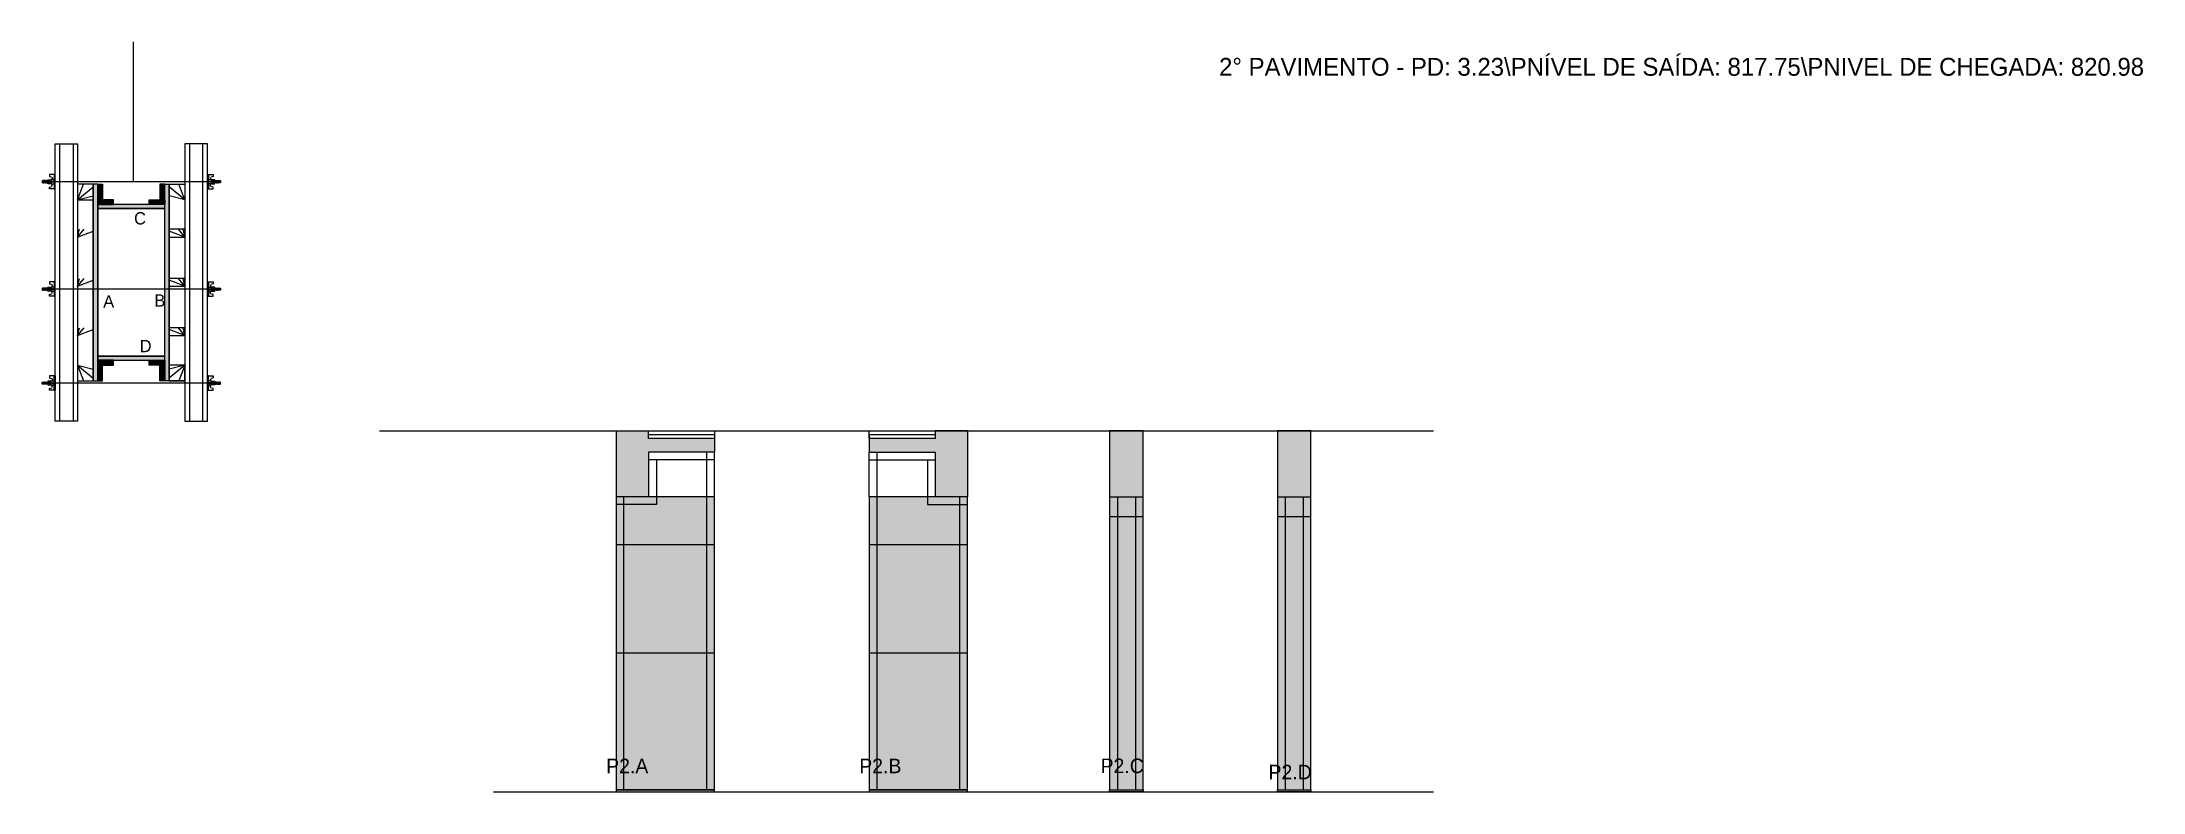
# Model space of a CAD drawing. Header units: metres. Extents: x 5157 to 7034, y 11981 to 12652.
import ezdxf

# ---------------------------------------------------------------- set-up
doc = ezdxf.new("R2010")
doc.units = ezdxf.units.M
for name, color, linetype in [('CHAPA', 7, 'Continuous'), ('COTA', 7, 'Continuous'), ('Hachura', 7, 'Continuous'), ('Madeira', 7, 'Continuous'), ('NOMENCLATURA', 7, 'Continuous'), ('Nível', 7, 'Continuous'), ('Painéis', 7, 'Continuous'), ('Perfil Metálico', 7, 'Continuous'), ('SARR_2.2x7', 7, 'Continuous'), ('SARRAFO', 7, 'Continuous'), ('Texto Seção', 7, 'Continuous'), ('TEXTO_GERAL', 7, 'Continuous')]:
    doc.layers.add(name, color=color, linetype=linetype)

msp = doc.modelspace()

# ---------------------------------------------------------------- hatches: boundary and pattern name
at = {"layer": 'COTA'}
h = msp.add_hatch(color=7, dxfattribs=at)
h.dxf.hatch_style = 1
h.paths.add_polyline_path([(5698.8, 12296.9), (5698.8, 12303.9), (5698.8, 12303.9), (5669.8, 12303.9), (5669.8, 12303.9), (5669.8, 12244.9), (5669.8, 12244.9), (5698.8, 12244.9), (5698.8, 12244.9), (5698.8, 12284.9), (5698.8, 12284.9), (5757.8, 12284.9), (5757.8, 12284.9), (5757.8, 12296.9), (5757.8, 12296.9), (5698.8, 12296.9)])
h = msp.add_hatch(color=7, dxfattribs=at)
h.dxf.hatch_style = 1
h.paths.add_polyline_path([(5955, 12296.9), (5896, 12296.9), (5896, 12296.9), (5896, 12284.9), (5896, 12284.9), (5955, 12284.9), (5955, 12284.9), (5955, 12244.9), (5955, 12244.9), (5984, 12244.9), (5984, 12244.9), (5984, 12303.9), (5984, 12303.9), (5955, 12303.9), (5955, 12303.9), (5955, 12296.9)])
h = msp.add_hatch(color=7, dxfattribs=at)
h.dxf.hatch_style = 1
h.paths.add_polyline_path([(6110.9, 12244.9), (6140.9, 12244.9), (6140.9, 12244.9), (6140.9, 12303.9), (6140.9, 12303.9), (6110.9, 12303.9), (6110.9, 12303.9), (6110.9, 12244.9)])
h = msp.add_hatch(color=7, dxfattribs=at)
h.dxf.hatch_style = 1
h.paths.add_polyline_path([(6260.8, 12244.9), (6290.8, 12244.9), (6290.8, 12244.9), (6290.8, 12303.9), (6290.8, 12303.9), (6260.8, 12303.9), (6260.8, 12303.9), (6260.8, 12244.9)])
at = {"layer": 'Hachura'}
h = msp.add_hatch(color=7, dxfattribs=at)
h.dxf.hatch_style = 1
h.paths.add_polyline_path([(5206.5, 12524.6), (5202.5, 12524.6), (5202.5, 12524.6), (5202.5, 12348.6), (5202.5, 12348.6), (5206.5, 12348.6), (5206.5, 12348.6), (5206.5, 12524.6)])
h = msp.add_hatch(color=7, dxfattribs=at)
h.dxf.hatch_style = 1
h.paths.add_polyline_path([(5206.5, 12510.6), (5210.9, 12510.6), (5210.9, 12510.6), (5210.9, 12524.6), (5210.9, 12524.6), (5206.5, 12524.6), (5206.5, 12524.6), (5206.5, 12510.6)])
h = msp.add_hatch(color=7, dxfattribs=at)
h.dxf.hatch_style = 1
h.paths.add_polyline_path([(5266.5, 12510.6), (5262.1, 12510.6), (5262.1, 12510.6), (5262.1, 12524.6), (5262.1, 12524.6), (5266.5, 12524.6), (5266.5, 12524.6), (5266.5, 12510.6)])
h = msp.add_hatch(color=7, dxfattribs=at)
h.dxf.hatch_style = 1
h.paths.add_polyline_path([(5266.5, 12524.6), (5270.5, 12524.6), (5270.5, 12524.6), (5270.5, 12348.6), (5270.5, 12348.6), (5266.5, 12348.6), (5266.5, 12348.6), (5266.5, 12524.6)])
h = msp.add_hatch(color=7, dxfattribs=at)
h.dxf.hatch_style = 1
h.paths.add_polyline_path([(5206.5, 12506.2), (5206.5, 12510.6), (5206.5, 12510.6), (5220.5, 12510.6), (5220.5, 12510.6), (5220.5, 12506.2), (5220.5, 12506.2), (5206.5, 12506.2)])
h = msp.add_hatch(color=7, dxfattribs=at)
h.dxf.hatch_style = 1
h.paths.add_polyline_path([(5266.5, 12502.6), (5266.5, 12506.2), (5266.5, 12506.2), (5206.5, 12506.2), (5206.5, 12506.2), (5206.5, 12502.6), (5206.5, 12502.6), (5266.5, 12502.6)])
h = msp.add_hatch(color=7, dxfattribs=at)
h.dxf.hatch_style = 1
h.paths.add_polyline_path([(5266.5, 12502.6), (5266.5, 12506.2), (5266.5, 12506.2), (5206.5, 12506.2), (5206.5, 12506.2), (5206.5, 12502.6), (5206.5, 12502.6), (5266.5, 12502.6)])
h = msp.add_hatch(color=7, dxfattribs=at)
h.dxf.hatch_style = 1
h.paths.add_polyline_path([(5266.5, 12506.2), (5266.5, 12510.6), (5266.5, 12510.6), (5252.5, 12510.6), (5252.5, 12510.6), (5252.5, 12506.2), (5252.5, 12506.2), (5266.5, 12506.2)])
h = msp.add_hatch(color=7, dxfattribs=at)
h.dxf.hatch_style = 1
h.paths.add_polyline_path([(5266.5, 12367), (5266.5, 12370.6), (5266.5, 12370.6), (5206.5, 12370.6), (5206.5, 12370.6), (5206.5, 12367), (5206.5, 12367), (5266.5, 12367)])
h = msp.add_hatch(color=7, dxfattribs=at)
h.dxf.hatch_style = 1
h.paths.add_polyline_path([(5266.5, 12367), (5266.5, 12370.6), (5266.5, 12370.6), (5206.5, 12370.6), (5206.5, 12370.6), (5206.5, 12367), (5206.5, 12367), (5266.5, 12367)])
h = msp.add_hatch(color=7, dxfattribs=at)
h.dxf.hatch_style = 1
h.paths.add_polyline_path([(5206.5, 12362.6), (5206.5, 12367), (5206.5, 12367), (5220.5, 12367), (5220.5, 12367), (5220.5, 12362.6), (5220.5, 12362.6), (5206.5, 12362.6)])
h = msp.add_hatch(color=7, dxfattribs=at)
h.dxf.hatch_style = 1
h.paths.add_polyline_path([(5206.5, 12362.6), (5210.9, 12362.6), (5210.9, 12362.6), (5210.9, 12348.6), (5210.9, 12348.6), (5206.5, 12348.6), (5206.5, 12348.6), (5206.5, 12362.6)])
h = msp.add_hatch(color=7, dxfattribs=at)
h.dxf.hatch_style = 1
h.paths.add_polyline_path([(5266.5, 12362.6), (5266.5, 12367), (5266.5, 12367), (5252.5, 12367), (5252.5, 12367), (5252.5, 12362.6), (5252.5, 12362.6), (5266.5, 12362.6)])
h = msp.add_hatch(color=7, dxfattribs=at)
h.dxf.hatch_style = 1
h.paths.add_polyline_path([(5266.5, 12362.6), (5262.1, 12362.6), (5262.1, 12362.6), (5262.1, 12348.6), (5262.1, 12348.6), (5266.5, 12348.6), (5266.5, 12348.6), (5266.5, 12362.6)])
h = msp.add_hatch(color=7, dxfattribs=at)
h.dxf.hatch_style = 1
h.paths.add_polyline_path([(5669.8, 11980.9), (5669.8, 12244.9), (5669.8, 12244.9), (5757.8, 12244.9), (5757.8, 12244.9), (5757.8, 11980.9), (5757.8, 11980.9), (5669.8, 11980.9)])
h = msp.add_hatch(color=7, dxfattribs=at)
h.dxf.hatch_style = 1
h.paths.add_polyline_path([(5984, 11980.9), (5984, 12244.9), (5984, 12244.9), (5896, 12244.9), (5896, 12244.9), (5896, 11980.9), (5896, 11980.9), (5984, 11980.9)])
h = msp.add_hatch(color=7, dxfattribs=at)
h.dxf.hatch_style = 1
h.paths.add_polyline_path([(6140.9, 11980.9), (6140.9, 12244.9), (6140.9, 12244.9), (6110.9, 12244.9), (6110.9, 12244.9), (6110.9, 11980.9), (6110.9, 11980.9), (6140.9, 11980.9)])
h = msp.add_hatch(color=7, dxfattribs=at)
h.dxf.hatch_style = 1
h.paths.add_polyline_path([(6290.8, 11980.9), (6290.8, 12244.9), (6290.8, 12244.9), (6260.8, 12244.9), (6260.8, 12244.9), (6260.8, 11980.9), (6260.8, 11980.9), (6290.8, 11980.9)])

# ---------------------------------------------------------------- linework, layer by layer
at = {"layer": 'CHAPA', "color": 7, "lineweight": 25}
for points in [[(5206.5, 12524.6), (5202.5, 12524.6), (5202.5, 12348.6), (5206.5, 12348.6)], [(5206.5, 12524.6), (5202.5, 12524.6), (5202.5, 12348.6), (5206.5, 12348.6)], [(5266.5, 12524.6), (5270.5, 12524.6), (5270.5, 12348.6), (5266.5, 12348.6)], [(5266.5, 12524.6), (5270.5, 12524.6), (5270.5, 12348.6), (5266.5, 12348.6)], [(5266.5, 12502.6), (5266.5, 12506.2), (5206.5, 12506.2), (5206.5, 12502.6)], [(5266.5, 12502.6), (5266.5, 12506.2), (5206.5, 12506.2), (5206.5, 12502.6)], [(5266.5, 12367), (5266.5, 12370.6), (5206.5, 12370.6), (5206.5, 12367)], [(5266.5, 12367), (5266.5, 12370.6), (5206.5, 12370.6), (5206.5, 12367)]]:
    msp.add_lwpolyline(points, close=True, dxfattribs=at)
at = {"layer": 'COTA', "color": 7, "lineweight": 25}
for p, q in [((5669.8, 12303.9), (5698.8, 12303.9)), ((5669.8, 12303.9), (5669.8, 12244.9)), ((5896, 12299.8), (5896, 12284.9)), ((5984, 12303.9), (5955, 12303.9)), ((5984, 12303.9), (5984, 12244.9)), ((5757.8, 12296.9), (5757.8, 12284.9))]:
    msp.add_line(p, q, dxfattribs=at)
for points in [[(6140.9, 12244.9), (6140.9, 12303.9), (6110.9, 12303.9), (6110.9, 12244.9)], [(6290.8, 12244.9), (6290.8, 12303.9), (6260.8, 12303.9), (6260.8, 12244.9)]]:
    msp.add_lwpolyline(points, dxfattribs=at)
at = {"layer": 'Defpoints', "color": 7, "lineweight": 25}
msp.add_line((5238.4, 12526.6), (5238.4, 12651.6), dxfattribs=at)
at = {"layer": 'Hachura', "color": 7, "lineweight": 25}
for p, q in [((5157, 12527.6), (5156.7, 12527.3)), ((5156.7, 12527.3), (5156.7, 12526)), ((5157, 12525.7), (5156.7, 12526)), ((5157.4, 12527.6), (5157, 12527.6)), ((5157, 12527.6), (5157, 12527.6)), ((5157, 12525.7), (5157, 12527.6)), ((5157.7, 12525.7), (5157, 12527)), ((5157.6, 12525.6), (5157, 12526.7)), ((5157, 12526.2), (5157.4, 12525.5)), ((5157, 12526), (5157.2, 12525.7)), ((5157.2, 12525.7), (5157, 12525.7)), ((5157.4, 12527.6), (5158.3, 12525.7)), ((5157.4, 12527.6), (5158.3, 12525.7)), ((5157.5, 12527.7), (5158.5, 12525.5)), ((5158.8, 12525.6), (5157.7, 12527.7)), ((5157.7, 12525.7), (5158.3, 12525.7)), ((5158.5, 12527.6), (5157.9, 12527.6)), ((5158.8, 12525.7), (5157.9, 12527.6)), ((5158.5, 12527.6), (5159.5, 12525.7)), ((5158.6, 12527.7), (5159.7, 12525.5)), ((5159.5, 12525.7), (5158.8, 12525.7)), ((5159.9, 12525.6), (5158.9, 12527.7)), ((5159.7, 12527.6), (5159, 12527.6)), ((5160, 12525.7), (5159, 12527.6)), ((5159.2, 12527.6), (5159, 12527.6)), ((5159.7, 12527.6), (5160.6, 12525.7)), ((5159.8, 12527.7), (5160.9, 12525.5)), ((5161.1, 12525.6), (5160, 12527.7)), ((5160.2, 12525.7), (5160, 12525.7)), ((5160.8, 12527.6), (5160.2, 12527.6)), ((5161.2, 12525.7), (5160.2, 12527.6)), ((5160.2, 12525.7), (5160.6, 12525.7)), ((5160.8, 12527.6), (5161.8, 12525.7)), ((5161.8, 12526.5), (5161.2, 12527.7)), ((5161.2, 12525.7), (5161.8, 12525.7)), ((5161.8, 12526.7), (5161.4, 12527.6)), ((5161.8, 12527.6), (5161.4, 12527.6)), ((5315.3, 12526.6), (5161.5, 12526.6)), ((5161.8, 12524.9), (5161.8, 12528.3)), ((5161.8, 12528.3), (5165, 12528.3)), ((5161.8, 12527.2), (5165, 12527.2)), ((5161.8, 12525.7), (5165, 12525.7)), ((5165, 12524.9), (5161.8, 12524.9)), ((5161.9, 12524.9), (5161.9, 12528.3)), ((5168.5, 12533), (5163.4, 12533)), ((5163.4, 12533), (5163.4, 12531.4)), ((5163.4, 12531.4), (5165.6, 12530.8)), ((5165, 12528.5), (5165, 12524.7)), ((5167.6, 12528.5), (5165, 12528.5)), ((5165, 12524.7), (5165, 12524.9)), ((5165, 12524.7), (5165, 12524.9)), ((5165, 12524.7), (5167.6, 12524.7)), ((5167.6, 12526.9), (5165.6, 12526.9)), ((5165.6, 12526.4), (5167.6, 12526.4)), ((5165.8, 12530.5), (5165.8, 12528.5)), ((5165.8, 12522.7), (5165.8, 12524.7)), ((5167.6, 12533), (5167.6, 12520.2)), ((5167.6, 12533), (5167.6, 12527.9)), ((5167.6, 12532.9), (5168.5, 12532.9)), ((5167.6, 12532.7), (5168.5, 12532.7)), ((5167.6, 12532.4), (5168.5, 12532.4)), ((5167.6, 12531.9), (5168.5, 12531.9)), ((5167.6, 12531.1), (5168.5, 12531.1)), ((5167.6, 12529.6), (5168.5, 12529.6)), ((5167.6, 12526.6), (5167.6, 12528.5)), ((5167.6, 12527.9), (5167.6, 12527.2)), ((5167.6, 12526.6), (5168.5, 12526.6)), ((5167.9, 12527.6), (5167.7, 12527.6)), ((5167.7, 12525.6), (5168.2, 12525.6)), ((5168.4, 12527.6), (5167.9, 12527.6)), ((5168.5, 12520.2), (5168.5, 12533)), ((5168.5, 12521.1), (5168.5, 12528.9)), ((5304.5, 12520.2), (5304.5, 12533)), ((5304.5, 12533), (5309.7, 12533)), ((5305.4, 12532.9), (5304.5, 12532.9)), ((5305.4, 12532.7), (5304.5, 12532.7)), ((5305.4, 12532.4), (5304.5, 12532.4)), ((5305.4, 12531.9), (5304.5, 12531.9)), ((5305.4, 12531.1), (5304.5, 12531.1)), ((5305.4, 12529.6), (5304.5, 12529.6)), ((5304.5, 12521.1), (5304.5, 12528.9)), ((5305.4, 12526.6), (5304.5, 12526.6)), ((5304.7, 12527.6), (5305.1, 12527.6)), ((5305.3, 12525.6), (5304.9, 12525.6)), ((5305.1, 12527.6), (5305.3, 12527.6)), ((5305.4, 12533), (5305.4, 12520.2)), ((5305.4, 12533), (5305.4, 12527.9)), ((5305.4, 12526.6), (5305.4, 12528.5)), ((5305.4, 12528.5), (5308, 12528.5)), ((5305.4, 12527.9), (5305.4, 12527.2)), ((5305.4, 12526.9), (5307.4, 12526.9)), ((5307.4, 12526.4), (5305.4, 12526.4)), ((5308, 12524.7), (5305.4, 12524.7)), ((5307.2, 12530.5), (5307.2, 12528.5)), ((5307.2, 12522.7), (5307.2, 12524.7)), ((5309.7, 12531.4), (5307.5, 12530.8)), ((5308, 12528.5), (5308, 12524.7)), ((5311.2, 12528.3), (5308, 12528.3)), ((5311.2, 12527.2), (5308, 12527.2)), ((5311.2, 12525.7), (5308, 12525.7)), ((5308, 12524.9), (5311.2, 12524.9)), ((5308, 12524.7), (5308, 12524.9)), ((5308, 12524.7), (5308, 12524.9)), ((5309.7, 12533), (5309.7, 12531.4)), ((5311.2, 12524.9), (5311.2, 12528.3)), ((5311.2, 12524.9), (5311.2, 12528.3)), ((5311.2, 12526.5), (5311.9, 12527.7)), ((5312.2, 12527.6), (5311.2, 12525.7)), ((5311.2, 12526.7), (5311.7, 12527.6)), ((5311.2, 12527.6), (5311.7, 12527.6)), ((5311.9, 12525.7), (5311.2, 12525.7)), ((5311.9, 12525.6), (5313, 12527.7)), ((5311.9, 12525.7), (5312.8, 12527.6)), ((5313.3, 12527.7), (5312.2, 12525.5)), ((5312.2, 12527.6), (5312.8, 12527.6)), ((5313.4, 12527.6), (5312.4, 12525.7)), ((5312.8, 12525.7), (5312.4, 12525.7)), ((5312.8, 12525.7), (5313, 12525.7)), ((5313, 12525.7), (5314, 12527.6)), ((5313.1, 12525.6), (5314.2, 12527.7)), ((5314.4, 12527.7), (5313.3, 12525.5)), ((5313.4, 12527.6), (5314, 12527.6)), ((5314.5, 12527.6), (5313.5, 12525.7)), ((5313.5, 12525.7), (5314.2, 12525.7)), ((5313.8, 12527.6), (5314, 12527.6)), ((5314.2, 12525.7), (5315.2, 12527.6)), ((5314.3, 12525.6), (5315.3, 12527.7)), ((5315.6, 12527.7), (5314.5, 12525.5)), ((5314.5, 12527.6), (5315.2, 12527.6)), ((5315.7, 12527.6), (5314.7, 12525.7)), ((5315.7, 12527.6), (5314.7, 12525.7)), ((5315.4, 12525.7), (5314.7, 12525.7)), ((5315.4, 12525.7), (5316, 12527)), ((5315.4, 12525.6), (5316, 12526.7)), ((5315.7, 12527.6), (5316, 12527.6)), ((5316, 12526.2), (5315.7, 12525.5)), ((5316, 12526), (5315.9, 12525.7)), ((5315.9, 12525.7), (5316, 12525.7)), ((5316, 12527.6), (5316, 12527.6)), ((5316, 12527.6), (5316.3, 12527.3)), ((5316, 12525.7), (5316, 12527.6)), ((5316, 12525.7), (5316.3, 12526)), ((5316.3, 12527.3), (5316.3, 12526)), ((5163.4, 12521.8), (5165.6, 12522.4)), ((5163.4, 12520.2), (5163.4, 12521.8)), ((5167.6, 12520.2), (5163.4, 12520.2)), ((5167.6, 12523.6), (5168.5, 12523.6)), ((5167.6, 12522.1), (5168.5, 12522.1)), ((5167.6, 12521.3), (5168.5, 12521.3)), ((5167.6, 12520.8), (5168.5, 12520.8)), ((5167.6, 12520.5), (5168.5, 12520.5)), ((5167.6, 12520.3), (5168.5, 12520.3)), ((5167.6, 12520.2), (5168.5, 12520.2)), ((5305.4, 12523.6), (5304.5, 12523.6)), ((5305.4, 12522.1), (5304.5, 12522.1)), ((5305.4, 12521.3), (5304.5, 12521.3)), ((5305.4, 12520.8), (5304.5, 12520.8)), ((5305.4, 12520.5), (5304.5, 12520.5)), ((5305.4, 12520.3), (5304.5, 12520.3)), ((5305.4, 12520.2), (5304.5, 12520.2)), ((5305.4, 12520.2), (5309.7, 12520.2)), ((5309.7, 12521.8), (5307.5, 12522.4)), ((5309.7, 12520.2), (5309.7, 12521.8)), ((5157, 12431.6), (5156.7, 12431.3)), ((5156.7, 12431.3), (5156.7, 12430)), ((5157.4, 12431.6), (5157, 12431.6)), ((5157, 12431.6), (5157, 12431.6)), ((5157, 12429.7), (5157, 12431.6)), ((5157.7, 12429.7), (5157, 12431)), ((5157.6, 12429.6), (5157, 12430.7)), ((5157.4, 12431.6), (5158.3, 12429.7)), ((5157.4, 12431.6), (5158.3, 12429.7)), ((5157.5, 12431.7), (5158.5, 12429.5)), ((5158.8, 12429.6), (5157.7, 12431.7)), ((5158.5, 12431.6), (5157.9, 12431.6)), ((5158.8, 12429.7), (5157.9, 12431.6)), ((5158.5, 12431.6), (5159.5, 12429.7)), ((5158.6, 12431.7), (5159.7, 12429.5)), ((5159.9, 12429.6), (5158.9, 12431.7)), ((5159.7, 12431.6), (5159, 12431.6)), ((5160, 12429.7), (5159, 12431.6)), ((5159.2, 12431.6), (5159, 12431.6)), ((5159.7, 12431.6), (5160.6, 12429.7)), ((5159.8, 12431.7), (5160.9, 12429.5)), ((5161.1, 12429.6), (5160, 12431.7)), ((5160.8, 12431.6), (5160.2, 12431.6)), ((5161.2, 12429.7), (5160.2, 12431.6)), ((5160.8, 12431.6), (5161.8, 12429.7)), ((5161.8, 12430.5), (5161.2, 12431.7)), ((5161.8, 12430.7), (5161.4, 12431.6)), ((5161.8, 12431.6), (5161.4, 12431.6)), ((5315.3, 12430.6), (5161.5, 12430.6)), ((5161.8, 12428.9), (5161.8, 12432.3)), ((5161.8, 12432.3), (5165, 12432.3)), ((5161.8, 12431.2), (5165, 12431.2)), ((5161.9, 12428.9), (5161.9, 12432.3)), ((5168.5, 12437), (5163.4, 12437)), ((5163.4, 12437), (5163.4, 12435.4)), ((5163.4, 12435.4), (5165.6, 12434.8)), ((5165, 12432.5), (5165, 12428.7)), ((5167.6, 12432.5), (5165, 12432.5)), ((5167.6, 12430.9), (5165.6, 12430.9)), ((5165.8, 12434.5), (5165.8, 12432.5)), ((5167.6, 12437), (5167.6, 12424.2)), ((5167.6, 12437), (5167.6, 12431.9)), ((5167.6, 12436.9), (5168.5, 12436.9)), ((5167.6, 12436.7), (5168.5, 12436.7)), ((5167.6, 12436.4), (5168.5, 12436.4)), ((5167.6, 12435.9), (5168.5, 12435.9)), ((5167.6, 12435.1), (5168.5, 12435.1)), ((5167.6, 12433.6), (5168.5, 12433.6)), ((5167.6, 12430.6), (5167.6, 12432.5)), ((5167.6, 12431.9), (5167.6, 12431.2)), ((5167.6, 12430.6), (5168.5, 12430.6)), ((5167.9, 12431.6), (5167.7, 12431.6)), ((5168.4, 12431.6), (5167.9, 12431.6)), ((5168.5, 12424.2), (5168.5, 12437)), ((5168.5, 12425.1), (5168.5, 12432.9)), ((5304.5, 12424.2), (5304.5, 12437)), ((5304.5, 12437), (5309.7, 12437)), ((5305.4, 12436.9), (5304.5, 12436.9)), ((5305.4, 12436.7), (5304.5, 12436.7)), ((5305.4, 12436.4), (5304.5, 12436.4)), ((5305.4, 12435.9), (5304.5, 12435.9)), ((5305.4, 12435.1), (5304.5, 12435.1)), ((5305.4, 12433.6), (5304.5, 12433.6)), ((5304.5, 12425.1), (5304.5, 12432.9)), ((5305.4, 12430.6), (5304.5, 12430.6)), ((5304.7, 12431.6), (5305.1, 12431.6)), ((5305.1, 12431.6), (5305.3, 12431.6)), ((5305.4, 12437), (5305.4, 12424.2)), ((5305.4, 12437), (5305.4, 12431.9)), ((5305.4, 12430.6), (5305.4, 12432.5)), ((5305.4, 12432.5), (5308, 12432.5)), ((5305.4, 12431.9), (5305.4, 12431.2)), ((5305.4, 12430.9), (5307.4, 12430.9)), ((5307.2, 12434.5), (5307.2, 12432.5)), ((5309.7, 12435.4), (5307.5, 12434.8)), ((5308, 12432.5), (5308, 12428.7)), ((5311.2, 12432.3), (5308, 12432.3)), ((5311.2, 12431.2), (5308, 12431.2)), ((5309.7, 12437), (5309.7, 12435.4)), ((5311.2, 12428.9), (5311.2, 12432.3)), ((5311.2, 12428.9), (5311.2, 12432.3)), ((5311.2, 12430.5), (5311.9, 12431.7)), ((5312.2, 12431.6), (5311.2, 12429.7)), ((5311.2, 12430.7), (5311.7, 12431.6)), ((5311.2, 12431.6), (5311.7, 12431.6)), ((5311.9, 12429.6), (5313, 12431.7)), ((5311.9, 12429.7), (5312.8, 12431.6)), ((5313.3, 12431.7), (5312.2, 12429.5)), ((5312.2, 12431.6), (5312.8, 12431.6)), ((5313.4, 12431.6), (5312.4, 12429.7)), ((5313, 12429.7), (5314, 12431.6)), ((5313.1, 12429.6), (5314.2, 12431.7)), ((5314.4, 12431.7), (5313.3, 12429.5)), ((5313.4, 12431.6), (5314, 12431.6)), ((5314.5, 12431.6), (5313.5, 12429.7)), ((5313.8, 12431.6), (5314, 12431.6)), ((5314.2, 12429.7), (5315.2, 12431.6)), ((5314.3, 12429.6), (5315.3, 12431.7)), ((5315.6, 12431.7), (5314.5, 12429.5)), ((5314.5, 12431.6), (5315.2, 12431.6)), ((5315.7, 12431.6), (5314.7, 12429.7)), ((5315.7, 12431.6), (5314.7, 12429.7)), ((5315.4, 12429.7), (5316, 12431)), ((5315.4, 12429.6), (5316, 12430.7)), ((5315.7, 12431.6), (5316, 12431.6)), ((5316, 12431.6), (5316, 12431.6)), ((5316, 12431.6), (5316.3, 12431.3)), ((5316, 12429.7), (5316, 12431.6)), ((5316.3, 12431.3), (5316.3, 12430)), ((5157, 12429.7), (5156.7, 12430)), ((5157, 12430.2), (5157.4, 12429.5)), ((5157, 12430), (5157.2, 12429.7)), ((5157.2, 12429.7), (5157, 12429.7)), ((5157.7, 12429.7), (5158.3, 12429.7)), ((5159.5, 12429.7), (5158.8, 12429.7)), ((5160.2, 12429.7), (5160, 12429.7)), ((5160.2, 12429.7), (5160.6, 12429.7)), ((5161.2, 12429.7), (5161.8, 12429.7)), ((5161.8, 12429.7), (5165, 12429.7)), ((5165, 12428.9), (5161.8, 12428.9)), ((5163.4, 12425.8), (5165.6, 12426.4)), ((5163.4, 12424.2), (5163.4, 12425.8)), ((5167.6, 12424.2), (5163.4, 12424.2)), ((5165, 12428.7), (5165, 12428.9)), ((5165, 12428.7), (5165, 12428.9)), ((5165, 12428.7), (5167.6, 12428.7)), ((5165.6, 12430.4), (5167.6, 12430.4)), ((5165.8, 12426.7), (5165.8, 12428.7)), ((5167.6, 12427.6), (5168.5, 12427.6)), ((5167.6, 12426.1), (5168.5, 12426.1)), ((5167.6, 12425.3), (5168.5, 12425.3)), ((5167.6, 12424.8), (5168.5, 12424.8)), ((5167.6, 12424.5), (5168.5, 12424.5)), ((5167.6, 12424.3), (5168.5, 12424.3)), ((5167.6, 12424.2), (5168.5, 12424.2)), ((5167.7, 12429.6), (5168.2, 12429.6)), ((5305.4, 12427.6), (5304.5, 12427.6)), ((5305.4, 12426.1), (5304.5, 12426.1)), ((5305.4, 12425.3), (5304.5, 12425.3)), ((5305.4, 12424.8), (5304.5, 12424.8)), ((5305.4, 12424.5), (5304.5, 12424.5)), ((5305.4, 12424.3), (5304.5, 12424.3)), ((5305.4, 12424.2), (5304.5, 12424.2)), ((5305.3, 12429.6), (5304.9, 12429.6)), ((5307.4, 12430.4), (5305.4, 12430.4)), ((5308, 12428.7), (5305.4, 12428.7)), ((5305.4, 12424.2), (5309.7, 12424.2)), ((5307.2, 12426.7), (5307.2, 12428.7)), ((5309.7, 12425.8), (5307.5, 12426.4)), ((5311.2, 12429.7), (5308, 12429.7)), ((5308, 12428.9), (5311.2, 12428.9)), ((5308, 12428.7), (5308, 12428.9)), ((5308, 12428.7), (5308, 12428.9)), ((5309.7, 12424.2), (5309.7, 12425.8)), ((5311.9, 12429.7), (5311.2, 12429.7)), ((5312.8, 12429.7), (5312.4, 12429.7)), ((5312.8, 12429.7), (5313, 12429.7)), ((5313.5, 12429.7), (5314.2, 12429.7)), ((5315.4, 12429.7), (5314.7, 12429.7)), ((5316, 12430.2), (5315.7, 12429.5)), ((5316, 12430), (5315.9, 12429.7)), ((5315.9, 12429.7), (5316, 12429.7)), ((5316, 12429.7), (5316.3, 12430)), ((5157, 12347.5), (5156.7, 12347.2)), ((5156.7, 12345.9), (5156.7, 12347.2)), ((5157, 12345.6), (5156.7, 12345.9)), ((5157, 12347), (5157.4, 12347.7)), ((5157.6, 12347.6), (5157, 12346.5)), ((5157, 12347.2), (5157.2, 12347.5)), ((5157.2, 12347.5), (5157, 12347.5)), ((5157.7, 12347.5), (5157, 12346.2)), ((5157, 12347.5), (5157, 12345.6)), ((5157.4, 12345.6), (5157, 12345.6)), ((5157, 12345.6), (5157, 12345.6)), ((5157.4, 12345.6), (5158.3, 12347.5)), ((5157.4, 12345.6), (5158.3, 12347.5)), ((5157.5, 12345.5), (5158.5, 12347.7)), ((5158.8, 12347.6), (5157.7, 12345.5)), ((5157.7, 12347.5), (5158.3, 12347.5)), ((5158.8, 12347.5), (5157.9, 12345.6)), ((5158.5, 12345.6), (5157.9, 12345.6)), ((5158.5, 12345.6), (5159.5, 12347.5)), ((5158.6, 12345.5), (5159.7, 12347.7)), ((5159.5, 12347.5), (5158.8, 12347.5)), ((5159.9, 12347.6), (5158.9, 12345.5)), ((5160, 12347.5), (5159, 12345.6)), ((5159.7, 12345.6), (5159, 12345.6)), ((5159.2, 12345.6), (5159, 12345.6)), ((5159.7, 12345.6), (5160.6, 12347.5)), ((5159.8, 12345.5), (5160.9, 12347.7)), ((5161.1, 12347.6), (5160, 12345.5)), ((5160.2, 12347.5), (5160, 12347.5)), ((5160.2, 12347.5), (5160.6, 12347.5)), ((5161.2, 12347.5), (5160.2, 12345.6)), ((5160.8, 12345.6), (5160.2, 12345.6)), ((5160.8, 12345.6), (5161.8, 12347.5)), ((5161.2, 12347.5), (5161.8, 12347.5)), ((5161.8, 12346.7), (5161.2, 12345.5)), ((5161.8, 12346.5), (5161.4, 12345.6)), ((5161.8, 12345.6), (5161.4, 12345.6)), ((5315.3, 12346.6), (5161.5, 12346.6)), ((5161.8, 12348.3), (5161.8, 12344.9)), ((5165, 12348.3), (5161.8, 12348.3)), ((5161.8, 12347.5), (5165, 12347.5)), ((5161.8, 12346), (5165, 12346)), ((5161.8, 12344.9), (5165, 12344.9)), ((5161.9, 12348.3), (5161.9, 12344.9)), ((5167.6, 12353), (5163.4, 12353)), ((5163.4, 12353), (5163.4, 12351.4)), ((5163.4, 12351.4), (5165.6, 12350.8)), ((5163.4, 12341.8), (5165.6, 12342.4)), ((5163.4, 12340.1), (5163.4, 12341.8)), ((5168.5, 12340.2), (5163.4, 12340.2)), ((5165, 12344.7), (5165, 12348.5)), ((5165, 12348.5), (5167.6, 12348.5)), ((5165, 12348.5), (5165, 12348.3)), ((5165, 12348.5), (5165, 12348.3)), ((5167.6, 12344.7), (5165, 12344.7)), ((5165.6, 12346.8), (5167.6, 12346.8)), ((5167.6, 12346.3), (5165.6, 12346.3)), ((5165.8, 12350.5), (5165.8, 12348.5)), ((5165.8, 12342.7), (5165.8, 12344.7)), ((5167.6, 12340.1), (5167.6, 12353)), ((5167.6, 12353), (5168.5, 12353)), ((5167.6, 12352.9), (5168.5, 12352.9)), ((5167.6, 12352.7), (5168.5, 12352.7)), ((5167.6, 12352.4), (5168.5, 12352.4)), ((5167.6, 12351.9), (5168.5, 12351.9)), ((5167.6, 12351.1), (5168.5, 12351.1)), ((5167.6, 12349.6), (5168.5, 12349.6)), ((5167.6, 12346.6), (5167.6, 12344.7)), ((5167.6, 12346.6), (5168.5, 12346.6)), ((5167.6, 12345.3), (5167.6, 12346)), ((5167.6, 12340.1), (5167.6, 12345.3)), ((5167.6, 12343.6), (5168.5, 12343.6)), ((5167.6, 12342.1), (5168.5, 12342.1)), ((5167.6, 12341.3), (5168.5, 12341.3)), ((5167.6, 12340.8), (5168.5, 12340.8)), ((5167.6, 12340.5), (5168.5, 12340.5)), ((5167.6, 12340.3), (5168.5, 12340.3)), ((5167.7, 12347.6), (5168.2, 12347.6)), ((5167.9, 12345.6), (5167.7, 12345.6)), ((5168.4, 12345.6), (5167.9, 12345.6)), ((5168.5, 12353), (5168.5, 12340.2)), ((5168.5, 12352.1), (5168.5, 12344.3)), ((5304.5, 12353), (5304.5, 12340.2)), ((5305.4, 12353), (5304.5, 12353)), ((5305.4, 12352.9), (5304.5, 12352.9)), ((5305.4, 12352.7), (5304.5, 12352.7)), ((5305.4, 12352.4), (5304.5, 12352.4)), ((5304.5, 12352.1), (5304.5, 12344.3)), ((5305.4, 12351.9), (5304.5, 12351.9)), ((5305.4, 12351.1), (5304.5, 12351.1)), ((5305.4, 12349.6), (5304.5, 12349.6)), ((5305.4, 12346.6), (5304.5, 12346.6)), ((5305.4, 12343.6), (5304.5, 12343.6)), ((5305.4, 12342.1), (5304.5, 12342.1)), ((5305.4, 12341.3), (5304.5, 12341.3)), ((5305.4, 12340.8), (5304.5, 12340.8)), ((5305.4, 12340.5), (5304.5, 12340.5)), ((5305.4, 12340.3), (5304.5, 12340.3)), ((5304.5, 12340.2), (5309.7, 12340.2)), ((5304.7, 12345.6), (5305.1, 12345.6)), ((5305.3, 12347.6), (5304.9, 12347.6)), ((5305.1, 12345.6), (5305.3, 12345.6)), ((5305.4, 12340.1), (5305.4, 12353)), ((5305.4, 12353), (5309.7, 12353)), ((5308, 12348.5), (5305.4, 12348.5)), ((5307.4, 12346.8), (5305.4, 12346.8)), ((5305.4, 12346.6), (5305.4, 12344.7)), ((5305.4, 12346.3), (5307.4, 12346.3)), ((5305.4, 12345.3), (5305.4, 12346)), ((5305.4, 12340.1), (5305.4, 12345.3)), ((5305.4, 12344.7), (5308, 12344.7)), ((5307.2, 12350.5), (5307.2, 12348.5)), ((5307.2, 12342.7), (5307.2, 12344.7)), ((5309.7, 12351.4), (5307.5, 12350.8)), ((5309.7, 12341.8), (5307.5, 12342.4)), ((5308, 12344.7), (5308, 12348.5)), ((5308, 12348.5), (5308, 12348.3)), ((5308, 12348.5), (5308, 12348.3)), ((5308, 12348.3), (5311.2, 12348.3)), ((5311.2, 12347.5), (5308, 12347.5)), ((5311.2, 12346), (5308, 12346)), ((5311.2, 12344.9), (5308, 12344.9)), ((5309.7, 12353), (5309.7, 12351.4)), ((5309.7, 12340.1), (5309.7, 12341.8)), ((5311.2, 12348.3), (5311.2, 12344.9)), ((5311.2, 12348.3), (5311.2, 12344.9)), ((5311.9, 12347.5), (5311.2, 12347.5)), ((5312.2, 12345.6), (5311.2, 12347.5)), ((5311.2, 12346.7), (5311.9, 12345.5)), ((5311.2, 12346.5), (5311.7, 12345.6)), ((5311.2, 12345.6), (5311.7, 12345.6)), ((5311.9, 12347.6), (5313, 12345.5)), ((5311.9, 12347.5), (5312.8, 12345.6)), ((5313.3, 12345.5), (5312.2, 12347.7)), ((5312.2, 12345.6), (5312.8, 12345.6)), ((5312.8, 12347.5), (5312.4, 12347.5)), ((5313.4, 12345.6), (5312.4, 12347.5)), ((5312.8, 12347.5), (5313, 12347.5)), ((5313, 12347.5), (5314, 12345.6)), ((5313.1, 12347.6), (5314.2, 12345.5)), ((5314.4, 12345.5), (5313.3, 12347.7)), ((5313.4, 12345.6), (5314, 12345.6)), ((5313.5, 12347.5), (5314.2, 12347.5)), ((5314.5, 12345.6), (5313.5, 12347.5)), ((5313.8, 12345.6), (5314, 12345.6)), ((5314.2, 12347.5), (5315.2, 12345.6)), ((5314.3, 12347.6), (5315.3, 12345.5)), ((5315.6, 12345.5), (5314.5, 12347.7)), ((5314.5, 12345.6), (5315.2, 12345.6)), ((5315.7, 12345.6), (5314.7, 12347.5)), ((5315.4, 12347.5), (5314.7, 12347.5)), ((5315.7, 12345.6), (5314.7, 12347.5)), ((5315.4, 12347.6), (5316, 12346.5)), ((5315.4, 12347.5), (5316, 12346.2)), ((5316, 12347), (5315.7, 12347.7)), ((5315.7, 12345.6), (5316, 12345.6)), ((5316, 12347.2), (5315.9, 12347.5)), ((5315.9, 12347.5), (5316, 12347.5)), ((5316, 12347.5), (5316.3, 12347.2)), ((5316, 12347.5), (5316, 12345.6)), ((5316, 12345.6), (5316.3, 12345.9)), ((5316, 12345.6), (5316, 12345.6)), ((5316.3, 12345.9), (5316.3, 12347.2))]:
    msp.add_line(p, q, dxfattribs=at)
at = {"layer": 'Madeira', "color": 7, "lineweight": 25}
for p, q in [((5188.5, 12510.6), (5193.9, 12524.6)), ((5284.5, 12510.6), (5279.1, 12524.6)), ((5188.5, 12510.6), (5202.5, 12522.1)), ((5188.5, 12510.6), (5202.5, 12514.1)), ((5284.5, 12510.6), (5270.5, 12522.1)), ((5284.5, 12510.6), (5270.5, 12514.1)), ((5188.5, 12477.1), (5194.3, 12484.1)), ((5188.5, 12477.1), (5190.2, 12484.1)), ((5188.5, 12477.1), (5202.5, 12482.5)), ((5284.5, 12477.1), (5270.5, 12482.5)), ((5284.5, 12477.1), (5278.8, 12484.1)), ((5284.5, 12477.1), (5282.8, 12484.1)), ((5188.5, 12433.1), (5194.3, 12440.1)), ((5188.5, 12433.1), (5190.2, 12440.1)), ((5188.5, 12433.1), (5202.5, 12438.5)), ((5284.5, 12433.1), (5270.5, 12438.5)), ((5284.5, 12433.1), (5278.8, 12440.1)), ((5284.5, 12433.1), (5282.8, 12440.1)), ((5188.5, 12389.1), (5194.3, 12396.1)), ((5188.5, 12389.1), (5190.2, 12396.1)), ((5188.5, 12389.1), (5202.5, 12394.5)), ((5284.5, 12389.1), (5270.5, 12394.5)), ((5284.5, 12389.1), (5278.8, 12396.1)), ((5284.5, 12389.1), (5282.8, 12396.1)), ((5188.5, 12362.6), (5202.5, 12351.1)), ((5188.5, 12362.6), (5202.5, 12359.1)), ((5188.5, 12362.6), (5193.9, 12348.6)), ((5284.5, 12362.6), (5270.5, 12351.1)), ((5284.5, 12362.6), (5270.5, 12359.1)), ((5284.5, 12362.6), (5279.1, 12348.6))]:
    msp.add_line(p, q, dxfattribs=at)
for points in [[(5188.5, 12510.6), (5202.5, 12510.6), (5202.5, 12524.6), (5188.5, 12524.6)], [(5188.5, 12348.6), (5202.5, 12348.6), (5202.5, 12524.6), (5188.5, 12524.6)], [(5284.5, 12348.6), (5270.5, 12348.6), (5270.5, 12524.6), (5284.5, 12524.6)], [(5284.5, 12477.1), (5284.5, 12484.1), (5270.5, 12484.1), (5270.5, 12477.1)], [(5284.5, 12433.1), (5284.5, 12440.1), (5270.5, 12440.1), (5270.5, 12433.1)], [(5284.5, 12389.1), (5284.5, 12396.1), (5270.5, 12396.1), (5270.5, 12389.1)], [(5284.5, 12362.6), (5270.5, 12362.6), (5270.5, 12348.6), (5284.5, 12348.6)]]:
    msp.add_lwpolyline(points, close=True, dxfattribs=at)
at = {"layer": 'Nível', "color": 7, "lineweight": 25}
for p, q in [((5458.2, 12303.9), (6400.2, 12303.9)), ((5560.3, 11980.9), (6400.2, 11980.9))]:
    msp.add_line(p, q, dxfattribs=at)
at = {"layer": 'Painéis', "color": 7, "lineweight": 25}
for p, q in [((5757.8, 12284.9), (5698.8, 12284.9)), ((5698.8, 12284.9), (5698.8, 12244.9)), ((5757.8, 12244.9), (5757.8, 12284.9)), ((5896, 12244.9), (5896, 12284.9)), ((5896, 12284.9), (5955, 12284.9)), ((5955, 12284.9), (5955, 12244.9)), ((5669.8, 12244.9), (5669.8, 11980.9)), ((5757.8, 12244.9), (5669.8, 12244.9)), ((5757.8, 12201.9), (5757.8, 12244.9)), ((5896, 12244.9), (5896, 11980.9)), ((5984, 12244.9), (5896, 12244.9)), ((5984, 11982.9), (5984, 12244.9)), ((6110.9, 12244.9), (6110.9, 11982.9)), ((6110.9, 12244.9), (6140.9, 12244.9)), ((6140.9, 11982.9), (6140.9, 12244.9)), ((6260.8, 12244.9), (6260.8, 11982.9)), ((6260.8, 12244.9), (6290.8, 12244.9)), ((6290.8, 11982.9), (6290.8, 12244.9)), ((6140.9, 12226.9), (6110.9, 12226.9)), ((6134.9, 12226.9), (6110.9, 12226.9)), ((6290.8, 12226.9), (6260.8, 12226.9)), ((6284.8, 12226.9), (6260.8, 12226.9)), ((5757.8, 12201.9), (5669.8, 12201.9)), ((5757.8, 11982.9), (5757.8, 12201.9)), ((5984, 12201.9), (5896, 12201.9)), ((5757.8, 12104.9), (5669.8, 12104.9)), ((5984, 12104.9), (5896, 12104.9)), ((5669.8, 11982.9), (5757.8, 11982.9)), ((5896, 11982.9), (5984, 11982.9)), ((6110.9, 11982.9), (6140.9, 11982.9)), ((6260.8, 11982.9), (6290.8, 11982.9))]:
    msp.add_line(p, q, dxfattribs=at)
for points in [[(5206.5, 12370.6), (5266.5, 12370.6), (5266.5, 12502.6), (5206.5, 12502.6)], [(5757.8, 12296.9), (5698.8, 12296.9), (5698.8, 12303.9), (5757.8, 12303.9)], [(5955, 12296.9), (5896, 12296.9), (5896, 12303.9), (5955, 12303.9)], [(5757.8, 11982.9), (5669.8, 11982.9), (5669.8, 11980.9), (5757.8, 11980.9)], [(5984, 11982.9), (5896, 11982.9), (5896, 11980.9), (5984, 11980.9)], [(6110.9, 11982.9), (6140.9, 11982.9), (6140.9, 11980.9), (6110.9, 11980.9)], [(6260.8, 11982.9), (6290.8, 11982.9), (6290.8, 11980.9), (6260.8, 11980.9)]]:
    msp.add_lwpolyline(points, close=True, dxfattribs=at)
at = {"layer": 'Perfil Metálico', "color": 7, "lineweight": 25}
for points in [[(5168.5, 12560.6), (5188.5, 12560.6), (5188.5, 12312.6), (5168.5, 12312.6)], [(5184.5, 12312.6), (5172.5, 12312.6), (5172.5, 12560.6), (5184.5, 12560.6)], [(5304.5, 12560.6), (5284.5, 12560.6), (5284.5, 12312.6), (5304.5, 12312.6)], [(5288.5, 12312.6), (5300.5, 12312.6), (5300.5, 12560.6), (5288.5, 12560.6)]]:
    msp.add_lwpolyline(points, close=True, dxfattribs=at)
at = {"layer": 'SARR_2.2x7', "color": 7, "lineweight": 25}
for p, q in [((5757.8, 12300.4), (5698.8, 12300.4)), ((5955, 12300.4), (5896, 12300.4)), ((5750.8, 12244.9), (5750.8, 12284.9)), ((5903, 12244.9), (5903, 12284.9)), ((5757.8, 12277.9), (5698.8, 12277.9)), ((5705.8, 12277.9), (5705.8, 12244.9)), ((5896, 12277.9), (5955, 12277.9)), ((5948, 12277.9), (5948, 12244.9)), ((5676.8, 12104.9), (5676.8, 12244.9)), ((5705.8, 12244.9), (5705.8, 12237.9)), ((5750.8, 12104.9), (5750.8, 12244.9)), ((5750.8, 12244.9), (5750.8, 12244.9)), ((5903, 12201.9), (5903, 12244.9)), ((5903, 12244.9), (5903, 12244.9)), ((5948, 12244.9), (5948, 12237.9)), ((5977, 12201.9), (5977, 12244.9)), ((6117.9, 12244.9), (6117.9, 12226.9)), ((6133.9, 12244.9), (6133.9, 12226.9)), ((6267.8, 12244.9), (6267.8, 12226.9)), ((6283.8, 12244.9), (6283.8, 12226.9)), ((5705.8, 12237.9), (5669.8, 12237.9)), ((5948, 12237.9), (5984, 12237.9)), ((6117.9, 12226.9), (6117.9, 11982.9)), ((6133.9, 12226.9), (6133.9, 11982.9)), ((6267.8, 12226.9), (6267.8, 11982.9)), ((6283.8, 12226.9), (6283.8, 11982.9)), ((5903, 12104.9), (5903, 12201.9)), ((5977, 12104.9), (5977, 12201.9)), ((5676.8, 11982.9), (5676.8, 12104.9)), ((5750.8, 11982.9), (5750.8, 12104.9)), ((5903, 11982.9), (5903, 12104.9)), ((5977, 11982.9), (5977, 12104.9)), ((5676.8, 11982.9), (5676.8, 11982.9)), ((5750.8, 11982.9), (5750.8, 11982.9)), ((5903, 11982.9), (5903, 11982.9)), ((5977, 11982.9), (5977, 11982.9))]:
    msp.add_line(p, q, dxfattribs=at)
at = {"layer": 'SARRAFO', "color": 7, "lineweight": 25}
for points in [[(5210.9, 12524.6), (5210.9, 12510.6), (5206.5, 12510.6), (5206.5, 12524.6)], [(5262.1, 12524.6), (5262.1, 12510.6), (5266.5, 12510.6), (5266.5, 12524.6)], [(5220.5, 12510.6), (5206.5, 12510.6), (5206.5, 12506.2), (5220.5, 12506.2)], [(5252.5, 12510.6), (5266.5, 12510.6), (5266.5, 12506.2), (5252.5, 12506.2)], [(5220.5, 12367), (5206.5, 12367), (5206.5, 12362.6), (5220.5, 12362.6)], [(5210.9, 12348.6), (5210.9, 12362.6), (5206.5, 12362.6), (5206.5, 12348.6)], [(5252.5, 12367), (5266.5, 12367), (5266.5, 12362.6), (5252.5, 12362.6)], [(5262.1, 12348.6), (5262.1, 12362.6), (5266.5, 12362.6), (5266.5, 12348.6)]]:
    msp.add_lwpolyline(points, close=True, dxfattribs=at)

# ---------------------------------------------------------------- texts
at = {"layer": 'NOMENCLATURA', "color": 7, "lineweight": 25}
msp.add_text('2° PAVIMENTO - PD: 3.23\\PNÍVEL DE SAÍDA: 817.75\\PNIVEL DE CHEGADA: 820.98', height=16, dxfattribs=at).set_placement((6208.7, 12621.4))
at = {"layer": 'Texto Seção', "color": 7, "lineweight": 25}
for s, p in [('P2.A', (5660.9, 11997.7)), ('P2.B', (5887.1, 11997.7)), ('P2.C', (6102.8, 11997.8)), ('P2.D', (6252.9, 11992.2))]:
    msp.add_text(s, height=13, dxfattribs=at).set_placement(p)
at = {"layer": 'TEXTO_GERAL', "color": 7, "lineweight": 25}
for s, p in [('C', (5239, 12488.4)), ('A', (5211.4, 12414.1)), ('B', (5257.1, 12414.9)), ('D', (5244, 12374.2))]:
    msp.add_text(s, height=11, dxfattribs=at).set_placement(p)

doc.saveas('drawing.dxf')
